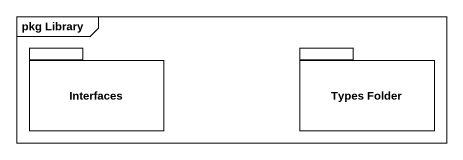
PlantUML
@startuml
mainframe pkg Library
package Interfaces {
}
package "Types Folder" as Types_Folder {
}
@enduml
